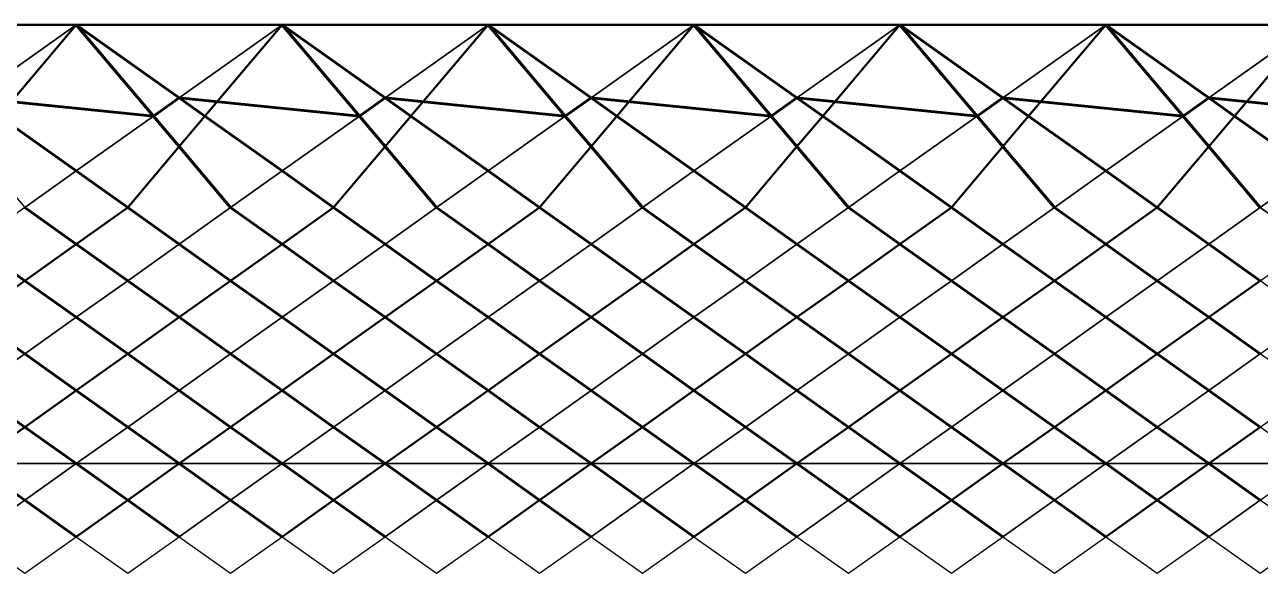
# Model space of a CAD drawing. Extents: x 0 to 144, y 51 to 59.
# Drawn here: x 108.22 to 126.64, y 50.76 to 58.95 of the extents above; entities that cross this region are included whole.
import ezdxf

# ---------------------------------------------------------------- set-up
doc = ezdxf.new("R2010")
doc.units = 0
doc.header["$MEASUREMENT"] = 0
for name, color, linetype in [('Concrete bases', 31, 'CONTINUOUS'), ('Concrete bases crown', 30, 'CONTINUOUS'), ('Concrete bases new', 31, 'CONTINUOUS')]:
    doc.layers.add(name, color=color, linetype=linetype)
for name, color, linetype, lineweight in [('Mapper external', 210, 'CONTINUOUS', 35), ('Mapper internal', 61, 'CONTINUOUS', 50), ('Mapper middle', 171, 'CONTINUOUS', 60), ('Tendons 1 internal', 50, 'CONTINUOUS', 50), ('Tendons 2 external', 201, 'CONTINUOUS', 35), ('Tendons 3 middle', 170, 'CONTINUOUS', 60)]:
    doc.layers.add(name, color=color, linetype=linetype, lineweight=lineweight)

msp = doc.modelspace()

# ---------------------------------------------------------------- linework, layer by layer
at = {"layer": 'Concrete bases', "linetype": 'ByBlock', "ltscale": 100}
for points in [[(107.450002, 52.398589), (106.682502, 51.85277), (107.450002, 51.306952), (108.217502, 51.85277)], [(108.985002, 52.398589), (108.217502, 51.85277), (108.985002, 51.306952), (109.752502, 51.85277)], [(110.520002, 52.398589), (109.752502, 51.85277), (110.520002, 51.306952), (111.287502, 51.85277)], [(112.055002, 52.398589), (111.287502, 51.85277), (112.055002, 51.306952), (112.822502, 51.85277)], [(113.590002, 52.398589), (112.822502, 51.85277), (113.590002, 51.306952), (114.357502, 51.85277)], [(115.125002, 52.398589), (114.357502, 51.85277), (115.125002, 51.306952), (115.892502, 51.85277)], [(116.660002, 52.398589), (115.892502, 51.85277), (116.660002, 51.306951), (117.427502, 51.85277)], [(118.195002, 52.398589), (117.427502, 51.85277), (118.195002, 51.306951), (118.962502, 51.85277)], [(119.730002, 52.398589), (118.962502, 51.85277), (119.730002, 51.306951), (120.497502, 51.85277)], [(121.265002, 52.398589), (120.497502, 51.85277), (121.265002, 51.306951), (122.032502, 51.85277)], [(122.800002, 52.398589), (122.032502, 51.85277), (122.800002, 51.306951), (123.567502, 51.85277)], [(124.335002, 52.398589), (123.567502, 51.85277), (124.335002, 51.306951), (125.102502, 51.85277)], [(125.870002, 52.398589), (125.102502, 51.85277), (125.870002, 51.306951), (126.637502, 51.85277)], [(108.217502, 51.85277), (107.450002, 51.306952), (108.217502, 50.761133), (108.985002, 51.306952)], [(109.752502, 51.85277), (108.985002, 51.306952), (109.752502, 50.761133), (110.520002, 51.306952)], [(111.287502, 51.85277), (110.520002, 51.306952), (111.287502, 50.761133), (112.055002, 51.306952)], [(112.822502, 51.85277), (112.055002, 51.306952), (112.822502, 50.761133), (113.590002, 51.306952)], [(114.357502, 51.85277), (113.590002, 51.306952), (114.357502, 50.761133), (115.125002, 51.306952)], [(115.892502, 51.85277), (115.125002, 51.306951), (115.892502, 50.761133), (116.660002, 51.306951)], [(117.427502, 51.85277), (116.660002, 51.306951), (117.427502, 50.761133), (118.195002, 51.306951)], [(118.962502, 51.85277), (118.195002, 51.306951), (118.962502, 50.761133), (119.730002, 51.306951)], [(120.497502, 51.85277), (119.730002, 51.306951), (120.497502, 50.761133), (121.265002, 51.306951)], [(122.032502, 51.85277), (121.265002, 51.306951), (122.032502, 50.761133), (122.800002, 51.306951)], [(123.567502, 51.85277), (122.800002, 51.306951), (123.567502, 50.761133), (124.335002, 51.306951)], [(125.102502, 51.85277), (124.335002, 51.306951), (125.102502, 50.761133), (125.870002, 51.306951)], [(126.637502, 51.85277), (125.870002, 51.306951), (126.637502, 50.761133), (127.405002, 51.306951)]]:
    msp.add_lwpolyline(points, close=True, dxfattribs=at)
at = {"layer": 'Concrete bases crown', "linetype": 'ByBlock', "ltscale": 100}
for points in [[(108.985001, 58.948413), (105.915002, 58.948411), (107.450001, 57.856776)], [(108.985001, 58.948413), (107.450001, 57.856776), (107.833751, 57.583866)], [(108.985001, 58.948413), (107.833751, 57.583866), (108.985001, 56.765138), (110.136251, 57.583866)], [(112.055001, 58.948413), (108.985001, 58.948413), (110.520001, 57.856776)], [(108.985001, 58.948413), (110.136251, 57.583866), (110.520001, 57.856776)], [(112.055001, 58.948413), (110.520001, 57.856776), (110.903751, 57.583867)], [(112.055001, 58.948413), (110.903751, 57.583867), (112.055001, 56.765139), (113.206251, 57.583867)], [(115.125001, 58.948413), (112.055001, 58.948413), (113.590001, 57.856776)], [(112.055001, 58.948413), (113.206251, 57.583867), (113.590001, 57.856776)], [(115.125001, 58.948413), (113.590001, 57.856776), (113.973751, 57.583867)], [(115.125001, 58.948413), (113.973751, 57.583867), (115.125001, 56.765139), (116.276251, 57.583867)], [(115.125001, 58.948413), (116.276251, 57.583867), (116.660001, 57.856776)], [(118.195001, 58.948413), (115.125001, 58.948413), (116.660001, 57.856776)], [(118.195001, 58.948413), (116.660001, 57.856776), (117.043751, 57.583867)], [(118.195001, 58.948413), (117.043751, 57.583867), (118.195001, 56.765139), (119.346251, 57.583867)], [(121.265001, 58.948413), (118.195001, 58.948413), (119.730001, 57.856776)], [(118.195001, 58.948413), (119.346251, 57.583866), (119.730001, 57.856776)], [(121.265001, 58.948413), (119.730001, 57.856776), (120.113751, 57.583866)], [(121.265001, 58.948413), (120.113751, 57.583866), (121.265001, 56.765139), (122.416251, 57.583867)], [(121.265001, 58.948413), (122.416251, 57.583866), (122.800001, 57.856776)], [(124.335001, 58.948413), (121.265001, 58.948413), (122.800001, 57.856776)], [(124.335001, 58.948413), (122.800001, 57.856776), (123.183751, 57.583866)], [(124.335001, 58.948413), (123.183751, 57.583866), (124.335001, 56.765139), (125.486251, 57.583866)], [(124.335001, 58.948413), (125.486251, 57.583866), (125.870001, 57.856776)], [(127.405001, 58.948413), (124.335001, 58.948413), (125.870001, 57.856776)], [(127.405001, 58.948413), (125.870001, 57.856776), (126.253751, 57.583866)], [(127.405001, 58.948413), (126.253751, 57.583866), (127.405001, 56.765138), (128.556251, 57.583866)], [(110.903751, 57.583866), (110.520001, 57.856776), (110.136251, 57.583866), (110.520001, 57.129018)], [(113.973751, 57.583867), (113.590001, 57.856776), (113.206251, 57.583867), (113.590001, 57.129018)], [(117.043751, 57.583867), (116.660001, 57.856776), (116.276251, 57.583867), (116.660001, 57.129018)], [(120.113751, 57.583866), (119.730001, 57.856776), (119.346251, 57.583866), (119.730001, 57.129018)], [(123.183751, 57.583866), (122.800001, 57.856776), (122.416251, 57.583866), (122.800001, 57.129018)], [(126.253751, 57.583866), (125.870001, 57.856776), (125.486251, 57.583866), (125.870001, 57.129018)], [(108.985001, 56.765138), (107.833751, 57.583866), (107.450001, 57.129018), (108.217501, 56.21932)], [(110.520001, 57.129018), (110.136251, 57.583866), (108.985001, 56.765138), (109.752501, 56.21932)], [(110.903751, 57.583866), (110.520001, 57.129018), (111.287501, 56.21932), (112.055001, 56.765139)], [(113.590001, 57.129018), (113.206251, 57.583867), (112.055001, 56.765139), (112.822501, 56.21932)], [(113.973751, 57.583867), (113.590001, 57.129018), (114.357501, 56.21932), (115.125001, 56.765139)], [(116.660001, 57.129018), (116.276251, 57.583867), (115.125001, 56.765139), (115.892501, 56.21932)], [(118.195001, 56.765139), (117.043751, 57.583867), (116.660001, 57.129018), (117.427501, 56.21932)], [(119.730001, 57.129018), (119.346251, 57.583866), (118.195001, 56.765139), (118.962501, 56.21932)], [(120.113751, 57.583866), (119.730001, 57.129018), (120.497501, 56.21932), (121.265001, 56.765139)], [(122.800001, 57.129018), (122.416251, 57.583866), (121.265001, 56.765139), (122.032501, 56.21932)], [(124.335001, 56.765139), (123.183751, 57.583866), (122.800001, 57.129018), (123.567501, 56.21932)], [(125.870001, 57.129018), (125.486251, 57.583866), (124.335001, 56.765138), (125.102501, 56.21932)], [(127.405001, 56.765138), (126.253751, 57.583866), (125.870001, 57.129018), (126.637501, 56.21932)], [(111.287501, 56.21932), (110.520001, 57.129018), (109.752501, 56.21932), (110.520001, 55.673501)], [(114.357501, 56.21932), (113.590001, 57.129018), (112.822501, 56.21932), (113.590001, 55.673502)], [(117.427501, 56.21932), (116.660001, 57.129018), (115.892501, 56.21932), (116.660001, 55.673502)], [(120.497501, 56.21932), (119.730001, 57.129018), (118.962501, 56.21932), (119.730001, 55.673501)], [(123.567501, 56.21932), (122.800001, 57.129018), (122.032501, 56.21932), (122.800001, 55.673501)], [(126.637501, 56.21932), (125.870001, 57.129018), (125.102501, 56.21932), (125.870001, 55.673501)], [(108.985001, 56.765138), (108.217501, 56.21932), (108.985001, 55.673501), (109.752501, 56.21932)], [(112.055001, 56.765139), (111.287501, 56.21932), (112.055001, 55.673501), (112.822501, 56.21932)], [(115.125001, 56.765139), (114.357501, 56.21932), (115.125001, 55.673502), (115.892501, 56.21932)], [(118.195001, 56.765139), (117.427501, 56.21932), (118.195001, 55.673501), (118.962501, 56.21932)], [(121.265001, 56.765139), (120.497501, 56.21932), (121.265001, 55.673501), (122.032501, 56.21932)], [(124.335001, 56.765138), (123.567501, 56.21932), (124.335001, 55.673501), (125.102501, 56.21932)], [(127.405001, 56.765138), (126.637501, 56.21932), (127.405001, 55.673501), (128.172501, 56.21932)], [(108.217502, 56.219319), (107.450002, 55.673501), (108.217502, 55.127682), (108.985002, 55.673501)], [(109.752502, 56.219319), (108.985002, 55.673501), (109.752502, 55.127682), (110.520002, 55.673501)], [(111.287502, 56.219319), (110.520002, 55.673501), (111.287502, 55.127682), (112.055002, 55.673501)], [(112.822502, 56.219319), (112.055002, 55.673501), (112.822502, 55.127682), (113.590002, 55.673501)], [(114.357502, 56.219319), (113.590002, 55.673501), (114.357502, 55.127682), (115.125002, 55.673501)], [(115.892502, 56.219319), (115.125002, 55.673501), (115.892502, 55.127682), (116.660002, 55.673501)], [(117.427502, 56.219319), (116.660002, 55.6735), (117.427502, 55.127682), (118.195002, 55.6735)], [(118.962502, 56.219319), (118.195002, 55.6735), (118.962502, 55.127682), (119.730002, 55.6735)], [(120.497502, 56.219319), (119.730002, 55.6735), (120.497502, 55.127682), (121.265002, 55.6735)], [(122.032502, 56.219319), (121.265002, 55.6735), (122.032502, 55.127682), (122.800002, 55.6735)], [(123.567502, 56.219319), (122.800002, 55.6735), (123.567502, 55.127682), (124.335002, 55.6735)], [(125.102502, 56.219319), (124.335002, 55.6735), (125.102502, 55.127682), (125.870002, 55.6735)], [(126.637502, 56.219319), (125.870002, 55.6735), (126.637502, 55.127682), (127.405002, 55.6735)], [(107.450002, 55.673501), (106.682502, 55.127682), (107.450002, 54.581863), (108.217502, 55.127682)], [(108.985002, 55.673501), (108.217502, 55.127682), (108.985002, 54.581863), (109.752502, 55.127682)], [(110.520002, 55.673501), (109.752502, 55.127682), (110.520002, 54.581863), (111.287502, 55.127682)], [(112.055002, 55.673501), (111.287502, 55.127682), (112.055002, 54.581863), (112.822502, 55.127682)], [(113.590002, 55.673501), (112.822502, 55.127682), (113.590002, 54.581863), (114.357502, 55.127682)], [(115.125002, 55.673501), (114.357502, 55.127682), (115.125002, 54.581863), (115.892502, 55.127682)], [(116.660002, 55.6735), (115.892502, 55.127682), (116.660002, 54.581863), (117.427502, 55.127682)], [(118.195002, 55.6735), (117.427502, 55.127682), (118.195002, 54.581863), (118.962502, 55.127682)], [(119.730002, 55.6735), (118.962502, 55.127682), (119.730002, 54.581863), (120.497502, 55.127682)], [(121.265002, 55.6735), (120.497502, 55.127682), (121.265002, 54.581863), (122.032502, 55.127682)], [(122.800002, 55.6735), (122.032502, 55.127682), (122.800002, 54.581863), (123.567502, 55.127682)], [(124.335002, 55.6735), (123.567502, 55.127682), (124.335002, 54.581863), (125.102502, 55.127682)], [(125.870002, 55.6735), (125.102502, 55.127682), (125.870002, 54.581863), (126.637502, 55.127682)], [(108.217502, 55.127682), (107.450002, 54.581864), (108.217502, 54.036045), (108.985002, 54.581864)], [(109.752502, 55.127682), (108.985002, 54.581864), (109.752502, 54.036045), (110.520002, 54.581864)], [(111.287502, 55.127682), (110.520002, 54.581864), (111.287502, 54.036045), (112.055002, 54.581864)], [(112.822502, 55.127682), (112.055002, 54.581864), (112.822502, 54.036045), (113.590002, 54.581864)], [(114.357502, 55.127682), (113.590002, 54.581864), (114.357502, 54.036045), (115.125002, 54.581864)], [(115.892502, 55.127682), (115.125002, 54.581864), (115.892502, 54.036045), (116.660002, 54.581864)], [(117.427502, 55.127682), (116.660002, 54.581863), (117.427502, 54.036045), (118.195002, 54.581863)], [(118.962502, 55.127682), (118.195002, 54.581863), (118.962502, 54.036045), (119.730002, 54.581863)], [(120.497502, 55.127682), (119.730002, 54.581863), (120.497502, 54.036045), (121.265002, 54.581863)], [(122.032502, 55.127682), (121.265002, 54.581863), (122.032502, 54.036045), (122.800002, 54.581863)], [(123.567502, 55.127682), (122.800002, 54.581863), (123.567502, 54.036045), (124.335002, 54.581863)], [(125.102502, 55.127682), (124.335002, 54.581863), (125.102502, 54.036045), (125.870002, 54.581863)], [(126.637502, 55.127682), (125.870002, 54.581863), (126.637502, 54.036045), (127.405002, 54.581863)], [(107.450002, 54.581863), (106.682502, 54.036045), (107.450002, 53.490226), (108.217502, 54.036045)], [(108.985002, 54.581863), (108.217502, 54.036045), (108.985002, 53.490226), (109.752502, 54.036045)], [(110.520002, 54.581863), (109.752502, 54.036045), (110.520002, 53.490226), (111.287502, 54.036045)], [(112.055002, 54.581863), (111.287502, 54.036045), (112.055002, 53.490226), (112.822502, 54.036045)], [(113.590002, 54.581863), (112.822502, 54.036045), (113.590002, 53.490226), (114.357502, 54.036045)], [(115.125002, 54.581863), (114.357502, 54.036045), (115.125002, 53.490226), (115.892502, 54.036045)], [(116.660002, 54.581863), (115.892502, 54.036045), (116.660002, 53.490226), (117.427502, 54.036045)], [(118.195002, 54.581863), (117.427502, 54.036045), (118.195002, 53.490226), (118.962502, 54.036045)], [(119.730002, 54.581863), (118.962502, 54.036045), (119.730002, 53.490226), (120.497502, 54.036045)], [(121.265002, 54.581863), (120.497502, 54.036045), (121.265002, 53.490226), (122.032502, 54.036045)], [(122.800002, 54.581863), (122.032502, 54.036045), (122.800002, 53.490226), (123.567502, 54.036045)], [(124.335002, 54.581863), (123.567502, 54.036045), (124.335002, 53.490226), (125.102502, 54.036045)], [(125.870002, 54.581863), (125.102502, 54.036045), (125.870002, 53.490226), (126.637502, 54.036045)], [(108.217502, 54.036045), (107.450002, 53.490226), (108.217502, 52.944407), (108.985002, 53.490226)], [(109.752502, 54.036045), (108.985002, 53.490226), (109.752502, 52.944407), (110.520002, 53.490226)], [(111.287502, 54.036045), (110.520002, 53.490226), (111.287502, 52.944407), (112.055002, 53.490226)], [(112.822502, 54.036045), (112.055002, 53.490226), (112.822502, 52.944407), (113.590002, 53.490226)], [(114.357502, 54.036045), (113.590002, 53.490226), (114.357502, 52.944407), (115.125002, 53.490226)], [(115.892502, 54.036045), (115.125002, 53.490226), (115.892502, 52.944407), (116.660002, 53.490226)], [(117.427502, 54.036045), (116.660002, 53.490226), (117.427502, 52.944407), (118.195002, 53.490226)], [(118.962502, 54.036045), (118.195002, 53.490226), (118.962502, 52.944407), (119.730002, 53.490226)], [(120.497502, 54.036045), (119.730002, 53.490226), (120.497502, 52.944407), (121.265002, 53.490226)], [(122.032502, 54.036045), (121.265002, 53.490226), (122.032502, 52.944407), (122.800002, 53.490226)], [(123.567502, 54.036045), (122.800002, 53.490226), (123.567502, 52.944407), (124.335002, 53.490226)], [(125.102502, 54.036045), (124.335002, 53.490226), (125.102502, 52.944407), (125.870002, 53.490226)], [(126.637502, 54.036045), (125.870002, 53.490226), (126.637502, 52.944407), (127.405002, 53.490226)], [(107.450002, 53.490226), (106.682502, 52.944407), (107.450002, 52.398589), (108.217502, 52.944407)], [(108.985002, 53.490226), (108.217502, 52.944407), (108.985002, 52.398589), (109.752502, 52.944407)], [(110.520002, 53.490226), (109.752502, 52.944407), (110.520002, 52.398589), (111.287502, 52.944407)], [(112.055002, 53.490226), (111.287502, 52.944407), (112.055002, 52.398589), (112.822502, 52.944407)], [(113.590002, 53.490226), (112.822502, 52.944407), (113.590002, 52.398589), (114.357502, 52.944407)], [(115.125002, 53.490226), (114.357502, 52.944407), (115.125002, 52.398589), (115.892502, 52.944407)], [(116.660002, 53.490226), (115.892502, 52.944407), (116.660002, 52.398589), (117.427502, 52.944407)], [(118.195002, 53.490226), (117.427502, 52.944407), (118.195002, 52.398589), (118.962502, 52.944407)], [(119.730002, 53.490226), (118.962502, 52.944407), (119.730002, 52.398589), (120.497502, 52.944407)], [(121.265002, 53.490226), (120.497502, 52.944407), (121.265002, 52.398589), (122.032502, 52.944407)], [(122.800002, 53.490226), (122.032502, 52.944407), (122.800002, 52.398589), (123.567502, 52.944407)], [(124.335002, 53.490226), (123.567502, 52.944407), (124.335002, 52.398589), (125.102502, 52.944407)], [(125.870002, 53.490226), (125.102502, 52.944407), (125.870002, 52.398589), (126.637502, 52.944407)], [(107.450002, 52.398586), (108.985002, 52.398586), (108.217502, 52.944405)], [(108.985002, 52.398586), (110.520002, 52.398586), (109.752502, 52.944405)], [(110.520002, 52.398586), (112.055002, 52.398586), (111.287502, 52.944405)], [(112.055002, 52.398586), (113.590002, 52.398586), (112.822502, 52.944405)], [(113.590002, 52.398586), (115.125002, 52.398586), (114.357502, 52.944405)], [(115.125002, 52.398586), (116.660002, 52.398586), (115.892502, 52.944405)], [(116.660002, 52.398586), (118.195002, 52.398586), (117.427502, 52.944405)], [(118.195002, 52.398586), (119.730002, 52.398586), (118.962502, 52.944405)], [(119.730002, 52.398586), (121.265002, 52.398586), (120.497502, 52.944405)], [(121.265002, 52.398586), (122.800002, 52.398586), (122.032502, 52.944405)], [(122.800002, 52.398586), (124.335002, 52.398586), (123.567502, 52.944405)], [(124.335002, 52.398586), (125.870002, 52.398586), (125.102502, 52.944405)], [(125.870002, 52.398586), (127.405002, 52.398586), (126.637502, 52.944405)]]:
    msp.add_lwpolyline(points, close=True, dxfattribs=at)
at = {"layer": 'Concrete bases new', "linetype": 'ByBlock', "ltscale": 100}
for points in [[(107.450002, 52.398586), (108.217502, 51.852768), (108.985002, 52.398586)], [(108.985002, 52.398586), (109.752502, 51.852768), (110.520002, 52.398586)], [(110.520002, 52.398586), (111.287502, 51.852768), (112.055002, 52.398586)], [(112.055002, 52.398586), (112.822502, 51.852768), (113.590002, 52.398586)], [(113.590002, 52.398586), (114.357502, 51.852768), (115.125002, 52.398586)], [(115.125002, 52.398586), (115.892502, 51.852768), (116.660002, 52.398586)], [(116.660002, 52.398586), (117.427502, 51.852768), (118.195002, 52.398586)], [(118.195002, 52.398586), (118.962502, 51.852768), (119.730002, 52.398586)], [(119.730002, 52.398586), (120.497502, 51.852768), (121.265002, 52.398586)], [(121.265002, 52.398586), (122.032502, 51.852768), (122.800002, 52.398586)], [(122.800002, 52.398586), (123.567502, 51.852768), (124.335002, 52.398586)], [(124.335002, 52.398586), (125.102502, 51.852768), (125.870002, 52.398586)], [(125.870002, 52.398586), (126.637502, 51.852768), (127.405002, 52.398586)]]:
    msp.add_lwpolyline(points, close=True, dxfattribs=at)
at = {"layer": 'Mapper external', "color": 3, "linetype": 'ByBlock', "ltscale": 100}
msp.add_lwpolyline([(139.685002, 58.948411), (136.615002, 58.948411), (133.545002, 58.948411), (130.475002, 58.948411), (127.405002, 58.948411), (124.335002, 58.948411), (121.265002, 58.948411), (118.195002, 58.948412), (115.125002, 58.948412), (112.055002, 58.948412), (108.985002, 58.948411), (105.915002, 58.948411), (102.845002, 58.948411), (99.775002, 58.948412), (96.705002, 58.948412), (93.635002, 58.948412), (90.565002, 58.948412), (87.495002, 58.948412), (84.425002, 58.948412), (81.355002, 58.948412), (78.285002, 58.948412), (75.215002, 58.948412), (72.145002, 58.948412), (69.075002, 58.948412)], dxfattribs=at)
at = {"layer": 'Mapper internal', "color": 1, "linetype": 'ByBlock', "ltscale": 100}
msp.add_lwpolyline([(139.685002, 58.948411), (136.615002, 58.948411), (133.545002, 58.948411), (130.475002, 58.948411), (127.405002, 58.948411), (124.335002, 58.948411), (121.265002, 58.948411), (118.195002, 58.948412), (115.125002, 58.948412), (112.055002, 58.948412), (108.985002, 58.948411), (105.915002, 58.948411), (102.845002, 58.948411), (99.775002, 58.948412), (96.705002, 58.948412), (93.635002, 58.948412), (90.565002, 58.948412), (87.495002, 58.948412), (84.425002, 58.948412), (81.355002, 58.948412), (78.285002, 58.948412), (75.215002, 58.948412), (72.145002, 58.948412), (69.075002, 58.948412)], dxfattribs=at)
at = {"layer": 'Mapper middle', "color": 2, "linetype": 'ByBlock', "ltscale": 100}
msp.add_lwpolyline([(141.220002, 57.856774), (140.836252, 57.583864), (138.150002, 57.856774), (137.766252, 57.583864), (135.080002, 57.856774), (134.696252, 57.583865), (132.010002, 57.856774), (131.626252, 57.583865), (128.940002, 57.856774), (128.556252, 57.583864), (125.870002, 57.856774), (125.486252, 57.583864), (122.800002, 57.856774), (122.416252, 57.583864), (119.730002, 57.856774), (119.346252, 57.583864), (116.660002, 57.856774), (116.276251, 57.583865), (113.590002, 57.856774), (113.206251, 57.583865), (110.520002, 57.856774), (110.136252, 57.583864), (107.450002, 57.856774)], dxfattribs=at)
at = {"layer": 'Tendons 1 internal', "color": 1, "linetype": 'Continuous', "ltscale": 250}
for p, q in [((108.985002, 58.948411), (107.833752, 57.583865)), ((112.055002, 58.948412), (110.903752, 57.583865)), ((113.973752, 57.583865), (115.125002, 58.948412)), ((118.195002, 58.948412), (117.043752, 57.583865)), ((121.265002, 58.948411), (120.113752, 57.583865)), ((124.335002, 58.948411), (123.183752, 57.583865)), ((127.405002, 58.948411), (126.253752, 57.583865))]:
    msp.add_line(p, q, dxfattribs=at)
at = {"layer": 'Tendons 1 internal', "linetype": 'Continuous', "ltscale": 250}
for p, q in [((110.903752, 57.583865), (110.520002, 57.129016)), ((113.973752, 57.583865), (113.590002, 57.129016)), ((117.043752, 57.583865), (116.660002, 57.129016)), ((119.730002, 57.129016), (120.113752, 57.583865)), ((123.183752, 57.583865), (122.800002, 57.129016)), ((126.253752, 57.583865), (125.870002, 57.129016)), ((109.752502, 56.219318), (110.520002, 57.129016)), ((113.590002, 57.129016), (112.822502, 56.219319)), ((115.892502, 56.219319), (116.660002, 57.129016)), ((118.962502, 56.219318), (119.730002, 57.129016)), ((122.032502, 56.219318), (122.800002, 57.129016)), ((125.102502, 56.219318), (125.870002, 57.129016)), ((108.985002, 55.6735), (109.752502, 56.219318)), ((112.055002, 55.6735), (112.822502, 56.219318)), ((115.892502, 56.219317), (115.125002, 55.673499)), ((118.962502, 56.219317), (118.195002, 55.673499)), ((122.032502, 56.219317), (121.265002, 55.673499)), ((125.102502, 56.219317), (124.335002, 55.673499)), ((108.217502, 55.12768), (108.985002, 55.673499)), ((111.287502, 55.12768), (112.055002, 55.673499)), ((114.357502, 55.12768), (115.125002, 55.673499)), ((117.427502, 55.12768), (118.195002, 55.673499)), ((120.497502, 55.12768), (121.265002, 55.673499)), ((124.335002, 55.673499), (123.567502, 55.12768)), ((108.217502, 55.12768), (107.450002, 54.581862)), ((111.287502, 55.12768), (110.520002, 54.581862)), ((114.357502, 55.12768), (113.590002, 54.581862)), ((116.660002, 54.581862), (117.427502, 55.12768)), ((119.730002, 54.581862), (120.497502, 55.12768)), ((123.567502, 55.12768), (122.800002, 54.581861)), ((125.870002, 54.581861), (126.637502, 55.12768)), ((110.520002, 54.581862), (109.752502, 54.036043)), ((112.822502, 54.036043), (113.590002, 54.581862)), ((116.660002, 54.581862), (115.892502, 54.036043)), ((118.962502, 54.036043), (119.730002, 54.581862)), ((122.032502, 54.036043), (122.800002, 54.581861)), ((125.870002, 54.581861), (125.102502, 54.036043)), ((109.752502, 54.036043), (108.985002, 53.490224)), ((112.055002, 53.490224), (112.822502, 54.036043)), ((115.892502, 54.036043), (115.125002, 53.490224)), ((118.962502, 54.036043), (118.195002, 53.490224)), ((121.265002, 53.490224), (122.032502, 54.036043)), ((124.335002, 53.490224), (125.102502, 54.036043)), ((108.217502, 52.944406), (108.985002, 53.490224)), ((112.055002, 53.490224), (111.287502, 52.944406)), ((115.125002, 53.490224), (114.357502, 52.944406)), ((117.427502, 52.944406), (118.195002, 53.490224)), ((120.497502, 52.944406), (121.265002, 53.490224)), ((124.335002, 53.490224), (123.567502, 52.944406)), ((107.450002, 52.398587), (108.217502, 52.944406)), ((110.520002, 52.398587), (111.287502, 52.944406)), ((114.357502, 52.944406), (113.590002, 52.398587)), ((117.427502, 52.944406), (116.660002, 52.398587)), ((119.730002, 52.398587), (120.497502, 52.944406)), ((122.800002, 52.398587), (123.567502, 52.944406)), ((125.870002, 52.398587), (126.637502, 52.944406)), ((109.752502, 51.852769), (110.520002, 52.398587)), ((112.822502, 51.852769), (113.590002, 52.398587)), ((115.892502, 51.852768), (116.660002, 52.398587)), ((119.730002, 52.398587), (118.962502, 51.852768)), ((122.800002, 52.398587), (122.032502, 51.852768)), ((125.870002, 52.398587), (125.102502, 51.852768)), ((109.752502, 51.852769), (108.985002, 51.30695)), ((112.055002, 51.30695), (112.822502, 51.852769)), ((115.892502, 51.852768), (115.125002, 51.30695)), ((118.962502, 51.852768), (118.195002, 51.30695)), ((121.265002, 51.30695), (122.032502, 51.852768)), ((125.102502, 51.852768), (124.335002, 51.30695))]:
    msp.add_line(p, q, dxfattribs=at)
at = {"layer": 'Tendons 2 external', "color": 1, "linetype": 'Continuous', "ltscale": 250}
for p, q in [((108.985002, 58.948411), (107.450002, 57.856774)), ((112.055001, 58.948412), (110.520001, 57.856774)), ((115.125002, 58.948412), (113.590002, 57.856774)), ((118.195002, 58.948412), (116.660002, 57.856774)), ((121.265002, 58.948411), (119.730002, 57.856774)), ((122.800002, 57.856774), (124.335002, 58.948411)), ((125.870002, 57.856774), (127.405002, 58.948411))]:
    msp.add_line(p, q, dxfattribs=at)
at = {"layer": 'Tendons 2 external', "linetype": 'Continuous', "ltscale": 250}
for p, q in [((110.520002, 57.856774), (110.136252, 57.583865)), ((113.590002, 57.856774), (113.206252, 57.583865)), ((116.276252, 57.583865), (116.660002, 57.856774)), ((119.346252, 57.583865), (119.730002, 57.856774)), ((122.416252, 57.583865), (122.800002, 57.856774)), ((125.486252, 57.583865), (125.870002, 57.856774)), ((108.985002, 56.765137), (110.136252, 57.583865)), ((113.206251, 57.583865), (112.055001, 56.765137)), ((116.276252, 57.583865), (115.125002, 56.765137)), ((118.195002, 56.765137), (119.346252, 57.583865)), ((122.416252, 57.583865), (121.265002, 56.765137)), ((125.486252, 57.583865), (124.335002, 56.765137)), ((108.985002, 56.765137), (108.217502, 56.219318)), ((111.287502, 56.219318), (112.055002, 56.765137)), ((115.125002, 56.765137), (114.357502, 56.219318)), ((117.427502, 56.219318), (118.195002, 56.765137)), ((121.265002, 56.765137), (120.497502, 56.219318)), ((123.567502, 56.219318), (124.335002, 56.765137)), ((111.287502, 56.219318), (110.520002, 55.673499)), ((114.357502, 56.219317), (113.590002, 55.673499)), ((117.427502, 56.219317), (116.660002, 55.673499)), ((119.730002, 55.673499), (120.497502, 56.219318)), ((122.800002, 55.673499), (123.567502, 56.219318)), ((125.870001, 55.6735), (126.637501, 56.219318)), ((110.520002, 55.673499), (109.752502, 55.12768)), ((112.822502, 55.12768), (113.590002, 55.673499)), ((115.892502, 55.12768), (116.660002, 55.673499)), ((118.962502, 55.12768), (119.730002, 55.673499)), ((122.032502, 55.12768), (122.800002, 55.673499)), ((125.102502, 55.12768), (125.870002, 55.673499)), ((108.985002, 54.581862), (109.752502, 55.12768)), ((112.055002, 54.581862), (112.822502, 55.12768)), ((115.892502, 55.12768), (115.125002, 54.581862)), ((118.962502, 55.12768), (118.195002, 54.581862)), ((121.265002, 54.581861), (122.032502, 55.12768)), ((124.335002, 54.581861), (125.102502, 55.12768)), ((108.217502, 54.036043), (108.985002, 54.581862)), ((111.287502, 54.036043), (112.055002, 54.581862)), ((114.357502, 54.036043), (115.125002, 54.581862)), ((118.195002, 54.581862), (117.427502, 54.036043)), ((120.497502, 54.036043), (121.265002, 54.581861)), ((124.335002, 54.581861), (123.567502, 54.036043)), ((108.217502, 54.036043), (107.450002, 53.490224)), ((110.520002, 53.490224), (111.287502, 54.036043)), ((113.590002, 53.490224), (114.357502, 54.036043)), ((116.660002, 53.490224), (117.427502, 54.036043)), ((120.497502, 54.036043), (119.730002, 53.490224)), ((122.800002, 53.490224), (123.567502, 54.036043)), ((125.870002, 53.490224), (126.637502, 54.036043)), ((109.752502, 52.944406), (110.520002, 53.490224)), ((113.590002, 53.490224), (112.822502, 52.944406)), ((116.660002, 53.490224), (115.892502, 52.944406)), ((118.962502, 52.944406), (119.730002, 53.490224)), ((122.032502, 52.944406), (122.800002, 53.490224)), ((125.102502, 52.944406), (125.870002, 53.490224)), ((109.752502, 52.944406), (108.985002, 52.398587)), ((112.055002, 52.398587), (112.822502, 52.944406)), ((115.125002, 52.398587), (115.892502, 52.944406)), ((118.195002, 52.398587), (118.962502, 52.944406)), ((122.032502, 52.944406), (121.265002, 52.398587)), ((125.102502, 52.944405), (124.335002, 52.398587)), ((108.985002, 52.398587), (108.217502, 51.852769)), ((112.055002, 52.398587), (111.287502, 51.852769)), ((114.357502, 51.852768), (115.125002, 52.398587)), ((118.195002, 52.398587), (117.427502, 51.852768)), ((121.265002, 52.398587), (120.497502, 51.852768)), ((123.567502, 51.852768), (124.335002, 52.398587)), ((107.450002, 51.30695), (108.217502, 51.852769)), ((111.287502, 51.852769), (110.520002, 51.30695)), ((113.590002, 51.30695), (114.357502, 51.852768)), ((117.427502, 51.852768), (116.660002, 51.30695)), ((119.730002, 51.30695), (120.497502, 51.852768)), ((123.567502, 51.852768), (122.800002, 51.30695)), ((126.637502, 51.852768), (125.870002, 51.30695))]:
    msp.add_line(p, q, dxfattribs=at)
at = {"layer": 'Tendons 3 middle', "color": 1, "linetype": 'Continuous', "ltscale": 250}
for p, q in [((108.985002, 58.948411), (110.136252, 57.583864)), ((110.520002, 57.856774), (108.985002, 58.948411)), ((110.136252, 57.583864), (108.985002, 58.948411)), ((113.590002, 57.856774), (112.055001, 58.948411)), ((113.206251, 57.583865), (112.055001, 58.948411)), ((115.125002, 58.948411), (116.276252, 57.583865)), ((115.125002, 58.948411), (116.660002, 57.856774)), ((118.195002, 58.948411), (119.730002, 57.856774)), ((118.195002, 58.948411), (119.346252, 57.583864)), ((121.265002, 58.948411), (122.800002, 57.856774)), ((122.416252, 57.583865), (121.265002, 58.948411)), ((124.335002, 58.948411), (125.486252, 57.583864)), ((124.335002, 58.948411), (125.870002, 57.856774))]:
    msp.add_line(p, q, dxfattribs=at)
at = {"layer": 'Tendons 3 middle', "linetype": 'Continuous', "ltscale": 250}
for p, q in [((110.903752, 57.583864), (110.520002, 57.856774)), ((113.590002, 57.856774), (113.973752, 57.583865)), ((116.660002, 57.856774), (117.043752, 57.583865)), ((120.113752, 57.583864), (119.730002, 57.856774)), ((122.800002, 57.856774), (123.183752, 57.583864)), ((125.870002, 57.856774), (126.253752, 57.583864)), ((108.985002, 56.765136), (107.833752, 57.583864)), ((110.136252, 57.583864), (110.520002, 57.129016)), ((112.055002, 56.765137), (110.903752, 57.583864)), ((113.206252, 57.583865), (113.590002, 57.129016)), ((113.973752, 57.583865), (115.125002, 56.765137)), ((116.660001, 57.129016), (116.276251, 57.583865)), ((118.195002, 56.765137), (117.043751, 57.583865)), ((119.730002, 57.129016), (119.346252, 57.583864)), ((121.265002, 56.765137), (120.113752, 57.583864)), ((122.416252, 57.583864), (122.800002, 57.129016)), ((123.183752, 57.583864), (124.335002, 56.765137)), ((125.486252, 57.583864), (125.870002, 57.129016)), ((127.405002, 56.765136), (126.253752, 57.583864)), ((111.287502, 56.219318), (110.520002, 57.129016)), ((113.590002, 57.129016), (114.357501, 56.219318)), ((117.427502, 56.219318), (116.660001, 57.129016)), ((119.730002, 57.129016), (120.497502, 56.219318)), ((123.567502, 56.219318), (122.800002, 57.129016)), ((125.870002, 57.129016), (126.637502, 56.219318)), ((109.752502, 56.219318), (108.985002, 56.765136)), ((112.822502, 56.219318), (112.055002, 56.765137)), ((115.125001, 56.765137), (115.892501, 56.219318)), ((118.962502, 56.219318), (118.195002, 56.765137)), ((121.265002, 56.765137), (122.032502, 56.219318)), ((124.335002, 56.765136), (125.102502, 56.219318)), ((108.217502, 56.219318), (108.985002, 55.673499)), ((110.520002, 55.673499), (109.752502, 56.219317)), ((112.055002, 55.673499), (111.287502, 56.219317)), ((112.822501, 56.219318), (113.590002, 55.6735)), ((114.357501, 56.219318), (115.125001, 55.6735)), ((116.660002, 55.673499), (115.892502, 56.219317)), ((117.427502, 56.219318), (118.195002, 55.673499)), ((118.962502, 56.219318), (119.730002, 55.673499)), ((120.497502, 56.219318), (121.265002, 55.673499)), ((122.800002, 55.673498), (122.032502, 56.219317)), ((124.335002, 55.673498), (123.567502, 56.219317)), ((125.102501, 56.219318), (125.870001, 55.673499)), ((108.217502, 55.12768), (107.450002, 55.673499)), ((109.752502, 55.12768), (108.985002, 55.673499)), ((110.520002, 55.673499), (111.287502, 55.12768)), ((112.055002, 55.673499), (112.822502, 55.12768)), ((113.590002, 55.673499), (114.357502, 55.12768)), ((115.125002, 55.673499), (115.892502, 55.12768)), ((117.427502, 55.12768), (116.660002, 55.673498)), ((118.962502, 55.12768), (118.195002, 55.673498)), ((120.497502, 55.12768), (119.730002, 55.673498)), ((122.032502, 55.12768), (121.265002, 55.673498)), ((122.800002, 55.673498), (123.567502, 55.12768)), ((124.335002, 55.673498), (125.102502, 55.12768)), ((125.870002, 55.673498), (126.637502, 55.12768)), ((108.985002, 54.581861), (108.217502, 55.12768)), ((109.752502, 55.12768), (110.520002, 54.581861)), ((111.287502, 55.12768), (112.055002, 54.581861)), ((113.590002, 54.581861), (112.822502, 55.12768)), ((114.357502, 55.12768), (115.125002, 54.581861)), ((115.892502, 55.12768), (116.660002, 54.581861)), ((118.195002, 54.581861), (117.427502, 55.12768)), ((118.962502, 55.12768), (119.730002, 54.581861)), ((121.265002, 54.581861), (120.497502, 55.12768)), ((122.032502, 55.12768), (122.800002, 54.581861)), ((123.567502, 55.12768), (124.335002, 54.581861)), ((125.102502, 55.12768), (125.870002, 54.581861)), ((108.217502, 54.036043), (107.450002, 54.581861)), ((108.985002, 54.581861), (109.752502, 54.036043)), ((111.287502, 54.036043), (110.520002, 54.581861)), ((112.822502, 54.036043), (112.055002, 54.581861)), ((114.357502, 54.036043), (113.590002, 54.581861)), ((115.892502, 54.036043), (115.125002, 54.581861)), ((116.660002, 54.581861), (117.427502, 54.036043)), ((118.962502, 54.036043), (118.195002, 54.581861)), ((120.497502, 54.036043), (119.730002, 54.581861)), ((122.032502, 54.036043), (121.265002, 54.581861)), ((122.800002, 54.581861), (123.567502, 54.036043)), ((125.102502, 54.036043), (124.335002, 54.581861)), ((125.870002, 54.581861), (126.637502, 54.036043)), ((108.985002, 53.490224), (108.217502, 54.036043)), ((109.752502, 54.036043), (110.520002, 53.490224)), ((111.287502, 54.036043), (112.055002, 53.490224)), ((113.590002, 53.490224), (112.822502, 54.036043)), ((114.357502, 54.036043), (115.125002, 53.490224)), ((116.660002, 53.490224), (115.892502, 54.036043)), ((117.427502, 54.036043), (118.195002, 53.490224)), ((119.730002, 53.490224), (118.962502, 54.036043)), ((121.265002, 53.490224), (120.497502, 54.036043)), ((122.032502, 54.036043), (122.800002, 53.490224)), ((124.335002, 53.490224), (123.567502, 54.036043)), ((125.870002, 53.490224), (125.102502, 54.036043)), ((108.217502, 52.944405), (107.450002, 53.490224)), ((108.985002, 53.490224), (109.752502, 52.944405)), ((111.287502, 52.944405), (110.520002, 53.490224)), ((112.055002, 53.490224), (112.822502, 52.944405)), ((113.590002, 53.490224), (114.357502, 52.944405)), ((115.892502, 52.944405), (115.125002, 53.490224)), ((116.660002, 53.490224), (117.427502, 52.944405)), ((118.962502, 52.944405), (118.195002, 53.490224)), ((119.730002, 53.490224), (120.497502, 52.944405)), ((121.265002, 53.490224), (122.032502, 52.944405)), ((123.567502, 52.944405), (122.800002, 53.490224)), ((124.335002, 53.490224), (125.102502, 52.944405)), ((125.870002, 53.490224), (126.637502, 52.944405)), ((108.217502, 52.944405), (108.985002, 52.398587)), ((109.752502, 52.944405), (110.520002, 52.398587)), ((112.055002, 52.398587), (111.287502, 52.944405)), ((112.822502, 52.944405), (113.590002, 52.398587)), ((115.125002, 52.398587), (114.357502, 52.944405)), ((116.660002, 52.398587), (115.892502, 52.944405)), ((117.427502, 52.944405), (118.195002, 52.398587)), ((118.962502, 52.944405), (119.730002, 52.398587)), ((120.497502, 52.944405), (121.265002, 52.398587)), ((122.032502, 52.944405), (122.800002, 52.398587)), ((124.335002, 52.398587), (123.567502, 52.944405)), ((125.102502, 52.944405), (125.870002, 52.398587)), ((107.450002, 52.398587), (108.217502, 51.852768)), ((109.752502, 51.852768), (108.985002, 52.398587)), ((110.520002, 52.398587), (111.287502, 51.852768)), ((112.055002, 52.398587), (112.822502, 51.852768)), ((114.357502, 51.852768), (113.590002, 52.398587)), ((115.125002, 52.398587), (115.892502, 51.852768)), ((116.660002, 52.398587), (117.427502, 51.852768)), ((118.195002, 52.398587), (118.962502, 51.852768)), ((120.497502, 51.852768), (119.730002, 52.398587)), ((122.032502, 51.852768), (121.265002, 52.398587)), ((123.567502, 51.852768), (122.800002, 52.398587)), ((124.335002, 52.398587), (125.102502, 51.852768)), ((126.637502, 51.852768), (125.870002, 52.398587)), ((108.985002, 51.30695), (108.217502, 51.852768)), ((110.520002, 51.30695), (109.752502, 51.852768)), ((112.055002, 51.30695), (111.287502, 51.852768)), ((112.822502, 51.852768), (113.590002, 51.30695)), ((114.357502, 51.852768), (115.125002, 51.30695)), ((115.892502, 51.852768), (116.660002, 51.306949)), ((117.427502, 51.852768), (118.195002, 51.306949)), ((119.730002, 51.306949), (118.962502, 51.852768)), ((120.497502, 51.852768), (121.265002, 51.306949)), ((122.032502, 51.852768), (122.800002, 51.306949)), ((123.567502, 51.852768), (124.335002, 51.306949)), ((125.870002, 51.306949), (125.102502, 51.852768))]:
    msp.add_line(p, q, dxfattribs=at)

doc.saveas('drawing.dxf')
